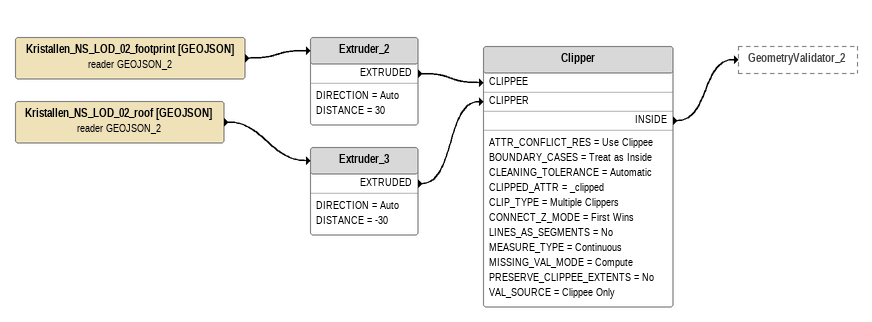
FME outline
Kristallen_NS_LOD_02_footprint [GEOJSON] (reader GEOJSON_2)
    -> Extruder_2
Extruder_2
    DIRECTION = Auto
    DISTANCE = 30
    EXTRUDED -> Clipper [CLIPPEE]
Kristallen_NS_LOD_02_roof [GEOJSON] (reader GEOJSON_2)
    -> Extruder_3
Extruder_3
    DIRECTION = Auto
    DISTANCE = -30
    EXTRUDED -> Clipper [CLIPPER]
Clipper
    ATTR_CONFLICT_RES = Use Clippee
    BOUNDARY_CASES = Treat as Inside
    CLEANING_TOLERANCE = Automatic
    CLIPPED_ATTR = _clipped
    CLIP_TYPE = Multiple Clippers
    CONNECT_Z_MODE = First Wins
    LINES_AS_SEGMENTS = No
    MEASURE_TYPE = Continuous
    MISSING_VAL_MODE = Compute
    PRESERVE_CLIPPEE_EXTENTS = No
    VAL_SOURCE = Clippee Only
    INSIDE -> GeometryValidator_2
